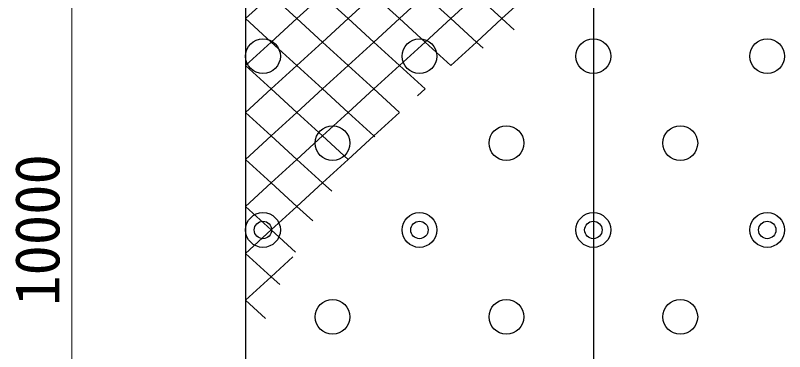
# Model space of a CAD drawing. Units: millimetres, scale not verified. Extents: x 690 to 40690, y 684 to 28809.
# Drawn here: x 23489 to 27913, y 13368 to 15302 of the extents above; entities that cross this region are included whole.
import ezdxf
from ezdxf.enums import TextEntityAlignment as Align

# ---------------------------------------------------------------- set-up
doc = ezdxf.new("R2010")
doc.units = ezdxf.units.MM
doc.header["$LTSCALE"] = 100
doc.layers.add('C-STR', color=1, linetype='Continuous', lineweight=25)
doc.layers.add('C-STR-DIM', color=1, linetype='Continuous', lineweight=13)
doc.styles.add('ＭＳ ゴシック', font='')
doc.styles.get('ＭＳ ゴシック').set_extended_font_data('MS Gothic')

msp = doc.modelspace()

# ---------------------------------------------------------------- linework, layer by layer
at = {"layer": 'C-STR', "color": 7}
for p, q in [((24813.2, 19067.5), (24813.2, 9067.5)), ((26813.2, 19067.5), (26813.2, 9067.5))]:
    msp.add_line(p, q, dxfattribs=at)
at = {"layer": 'C-STR'}
for p, q in [((24813.2, 15284.2), (24960.7, 15419.3)), ((24960.7, 15419.3), (25108.1, 15284.2)), ((25108.1, 15284.2), (25255.6, 15419.3)), ((25255.6, 15419.3), (25403.1, 15284.2)), ((25403.1, 15284.2), (25550.5, 15419.3)), ((25550.5, 15419.3), (25698, 15284.2)), ((25698, 15284.2), (25845.4, 15419.3)), ((25845.4, 15419.3), (25992.9, 15284.2)), ((25992.9, 15284.2), (26140.3, 15419.3)), ((26140.3, 15419.3), (26287.8, 15284.2)), ((26287.8, 15284.2), (26435.2, 15419.3)), ((24813.2, 15284.2), (24960.7, 15149.1)), ((24960.7, 15149.1), (25108.1, 15284.2)), ((25108.1, 15284.2), (25255.6, 15149.1)), ((25255.6, 15149.1), (25403.1, 15284.2)), ((25403.1, 15284.2), (25550.5, 15149.1)), ((25550.5, 15149.1), (25698, 15284.2)), ((25698, 15284.2), (25845.4, 15149.1)), ((25845.4, 15149.1), (25992.9, 15284.2)), ((25992.9, 15284.2), (26140.3, 15149.1)), ((26140.3, 15149.1), (26287.8, 15284.2)), ((26287.8, 15284.2), (26358.8, 15219.2)), ((24813.2, 15014), (24960.7, 15149.1)), ((24960.7, 15149.1), (25108.1, 15014)), ((25108.1, 15014), (25255.6, 15149.1)), ((25255.6, 15149.1), (25403.1, 15014)), ((25403.1, 15014), (25550.5, 15149.1)), ((25550.5, 15149.1), (25698, 15014)), ((25698, 15014), (25845.4, 15149.1)), ((25845.4, 15149.1), (25992.9, 15014)), ((25992.9, 15014), (26140.3, 15149.1)), ((26140.3, 15149.1), (26179.9, 15112.9)), ((24813.2, 15014), (24960.7, 14878.9)), ((24960.7, 14878.9), (25108.1, 15014)), ((25108.1, 15014), (25255.6, 14878.9)), ((25255.6, 14878.9), (25403.1, 15014)), ((25403.1, 15014), (25550.5, 14878.9)), ((25550.5, 14878.9), (25698, 15014)), ((25698, 15014), (25845.4, 14878.9)), ((24813.2, 14743.7), (24960.7, 14878.9)), ((24960.7, 14878.9), (25108.1, 14743.7)), ((25108.1, 14743.7), (25255.6, 14878.9)), ((25255.6, 14878.9), (25403.1, 14743.7)), ((25403.1, 14743.7), (25550.5, 14878.9)), ((25550.5, 14878.9), (25696.9, 14744.7)), ((25801.7, 14838.8), (25845.4, 14878.9)), ((24813.2, 14743.7), (24960.7, 14608.6)), ((24960.7, 14608.6), (25108.1, 14743.7)), ((25108.1, 14743.7), (25255.6, 14608.6)), ((25255.6, 14608.6), (25403.1, 14743.7)), ((25403.1, 14743.7), (25550.5, 14608.6)), ((25550.5, 14608.6), (25698, 14743.7)), ((24813.2, 14473.5), (24960.7, 14608.6)), ((24960.7, 14608.6), (25108.1, 14473.5)), ((25108.1, 14473.5), (25255.6, 14608.6)), ((25255.6, 14608.6), (25403.1, 14473.5)), ((25403.1, 14473.5), (25550.5, 14608.6)), ((25550.5, 14608.6), (25557, 14602.7)), ((24813.2, 14473.5), (24960.7, 14338.4)), ((24960.7, 14338.4), (25108.1, 14473.5)), ((25108.1, 14473.5), (25255.6, 14338.4)), ((25255.6, 14338.4), (25403.1, 14473.5)), ((24813.2, 14203.3), (24960.7, 14338.4)), ((24960.7, 14338.4), (25108.1, 14203.3)), ((25108.1, 14203.3), (25255.6, 14338.4)), ((25255.6, 14338.4), (25308.6, 14289.9)), ((24813.2, 14203.3), (24960.7, 14068.2)), ((24960.7, 14068.2), (25108.1, 14203.3)), ((25108.1, 14203.3), (25199.6, 14119.5)), ((24813.2, 13933), (24960.7, 14068.2)), ((24960.7, 14068.2), (25100.1, 13940.4)), ((24813.2, 13933), (24960.7, 13797.9)), ((24960.7, 13797.9), (25085.9, 13912.7)), ((24813.2, 13662.8), (24960.7, 13797.9)), ((24960.7, 13797.9), (25009.7, 13753)), ((24813.2, 13662.8), (24927.5, 13558.1))]:
    msp.add_line(p, q, dxfattribs=at)
at = {"layer": 'C-STR', "color": 7}
for centre, radius in [((24913.2, 15067.5), 100), ((25813.2, 15067.5), 100), ((26813.2, 15067.5), 100), ((27813.2, 15067.5), 100), ((25313.2, 14567.5), 100), ((26313.2, 14567.5), 100), ((27313.2, 14567.5), 100), ((24913.2, 14067.5), 100), ((25813.2, 14067.5), 100), ((26813.2, 14067.5), 100), ((27813.2, 14067.5), 100), ((24913.2, 14067.5), 50), ((25813.2, 14067.5), 50), ((26813.2, 14067.5), 50), ((27813.2, 14067.5), 50), ((25313.2, 13567.5), 100), ((26313.2, 13567.5), 100), ((27313.2, 13567.5), 100)]:
    msp.add_circle(centre, radius, dxfattribs=at)
at = {"layer": 'C-STR-DIM'}
msp.add_line((23814.5, 19067.5), (23814.5, 9067.5), dxfattribs=at)

# ---------------------------------------------------------------- texts
at = {"layer": 'C-STR-DIM', "color": 7, "style": 'ＭＳ ゴシック'}
msp.add_text('10000', height=256.6, rotation=90, dxfattribs=at).set_placement((23614.5, 14067.5), align=Align.MIDDLE_CENTER)

doc.saveas('drawing.dxf')
